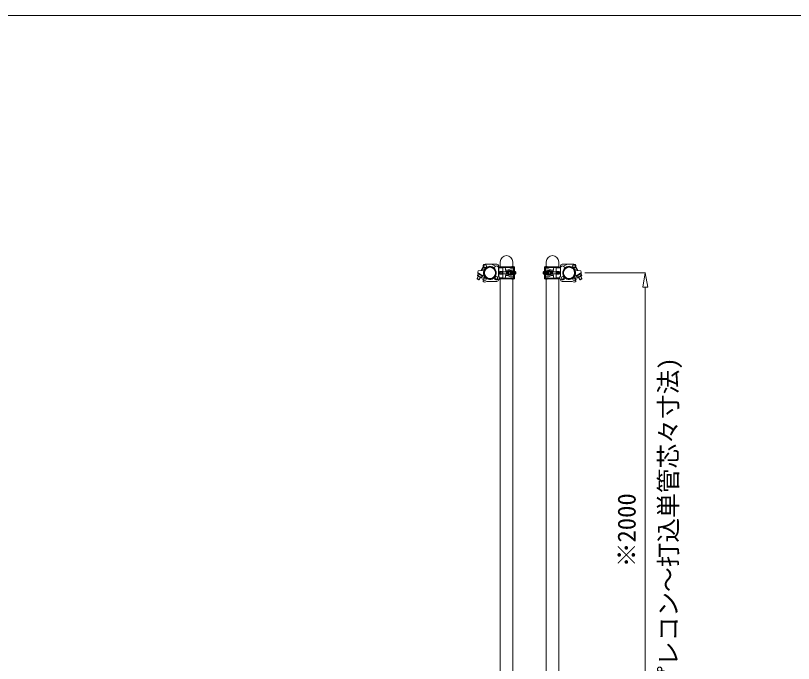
# Model space of a CAD drawing. Units: millimetres, scale not verified. Extents: x -10062 to 10062, y -16938 to 16938.
# Drawn here: x -810 to 2213, y -5580 to -3062 of the extents above; entities that cross this region are included whole.
import ezdxf
from ezdxf.enums import TextEntityAlignment as Align

# ---------------------------------------------------------------- set-up
doc = ezdxf.new("R2010")
doc.units = ezdxf.units.MM
doc.header["$LTSCALE"] = 90
for name, color, linetype, lineweight in [('0-B_図面枠', 134, 'Continuous', 18), ('0-C_寸法', 134, 'Continuous', 18), ('1-0_単管ｸﾗﾝﾌﾟ', 134, 'Continuous', 18)]:
    doc.layers.add(name, color=color, linetype=linetype, lineweight=lineweight)
doc.styles.add('ＭＳ ゴシック', font='')
doc.styles.get('ＭＳ ゴシック').set_extended_font_data('MS Gothic')

msp = doc.modelspace()

# ---------------------------------------------------------------- linework, layer by layer
at = {"layer": '0-B_図面枠'}
msp.add_lwpolyline([(-10062.5, -3062.5), (10062.5, -3062.5), (10062.5, -16937.5), (-10062.5, -16937.5)], close=True, dxfattribs=at)
at = {"layer": '0-C_寸法'}
for p, q in [((1402.48, -4062.5), (1638.5, -4062.5)), ((1628.33, -4117.5), (1637.5, -4062.5)), ((1637.5, -4062.5), (1646.67, -4117.5)), ((1628.33, -4117.5), (1646.67, -4117.5)), ((1637.5, -4117.5), (1637.5, -6007.5))]:
    msp.add_line(p, q, dxfattribs=at)
at = {"layer": '1-0_単管ｸﾗﾝﾌﾟ'}
for p, q in [((1073.88, -4039.51), (1073.88, -4019.5)), ((1122.48, -4019.5), (1122.48, -4037.67)), ((1252.52, -4019.5), (1252.52, -4037.67)), ((1301.12, -4039.51), (1301.12, -4019.5)), ((1007.59, -4039.76), (1000.07, -4053.82)), ((1008.16, -4040.83), (1001.27, -4053.72)), ((1003.1, -4048.16), (1004.63, -4047.21)), ((1003.83, -4046.79), (1012.65, -4051.5)), ((1010.6, -4053.22), (1015.21, -4044.6)), ((1010.76, -4055.04), (1016.41, -4044.47)), ((1060.68, -4028.61), (1014.93, -4028.61)), ((1055.57, -4036.77), (1040.41, -4028.67)), ((1067.16, -4074.81), (1067.16, -4040.46)), ((1067.68, -4075.46), (1067.68, -4035.61)), ((1067.78, -4043.5), (1083.68, -4043.5)), ((1072.67, -4039.51), (1128.68, -4039.51)), ((1072.67, -4042), (1128.68, -4042)), ((1083.68, -4043.5), (1083.68, -4081.5)), ((1084.68, -4042), (1084.68, -4039.51)), ((1092.68, -4042), (1092.68, -4039.51)), ((1095.56, -4052), (1092.68, -4042)), ((1113.68, -4046.93), (1101.56, -4052)), ((1113.68, -4046.93), (1124.68, -4046.93)), ((1125.66, -4044.01), (1128.68, -4044.01)), ((1125.67, -4039.51), (1125.67, -4057.51)), ((1125.67, -4043), (1128.68, -4043)), ((1128.68, -4039.51), (1128.68, -4057.51)), ((1302.32, -4039.51), (1246.32, -4039.51)), ((1246.32, -4039.51), (1246.32, -4057.51)), ((1302.32, -4042), (1246.32, -4042)), ((1249.33, -4043), (1246.32, -4043)), ((1249.34, -4044.01), (1246.32, -4044.01)), ((1249.33, -4039.51), (1249.33, -4057.51)), ((1261.32, -4046.93), (1250.33, -4046.93)), ((1261.32, -4046.93), (1273.44, -4052)), ((1279.44, -4052), (1282.32, -4042)), ((1282.32, -4042), (1282.32, -4039.51)), ((1290.32, -4042), (1290.32, -4039.51)), ((1307.22, -4043.5), (1291.32, -4043.5)), ((1291.32, -4043.5), (1291.32, -4081.5)), ((1307.32, -4075.46), (1307.32, -4035.61)), ((1307.84, -4074.81), (1307.84, -4040.46)), ((1314.32, -4028.61), (1360.06, -4028.61)), ((1319.44, -4036.77), (1334.58, -4028.67)), ((1364.24, -4055.04), (1358.59, -4044.47)), ((1364.4, -4053.22), (1359.78, -4044.6)), ((1371.16, -4046.79), (1362.35, -4051.5)), ((1366.84, -4040.83), (1373.73, -4053.72)), ((1367.4, -4039.76), (1374.93, -4053.82)), ((1371.9, -4048.16), (1370.37, -4047.21)), ((988.58, -4075.33), (983.9, -4084.07)), ((989.46, -4075.79), (984.07, -4085.87)), ((985.71, -4073.79), (1000.26, -4081.57)), ((988.88, -4064.15), (987.58, -4065.45)), ((988.1, -4066), (989.05, -4064.24)), ((1005.42, -4075.25), (988.1, -4066)), ((988.88, -4064.15), (1012.35, -4076.69)), ((1006.35, -4073.49), (989.05, -4064.24)), ((992.43, -4068.32), (989.08, -4074.57)), ((996.52, -4079.57), (991.12, -4089.64)), ((997.4, -4080.04), (992.71, -4088.79)), ((1001.09, -4072.94), (997.74, -4079.2)), ((1006.35, -4073.49), (1005.42, -4075.25)), ((1009.92, -4052.96), (1011.32, -4053.49)), ((1011.92, -4052.88), (1011.86, -4051.08)), ((1071.67, -4057.61), (1071.67, -4067.4)), ((1072.67, -4057.51), (1083.68, -4057.51)), ((1072.67, -4057.51), (1072.67, -4067.5)), ((1072.67, -4067.5), (1083.68, -4067.5)), ((1076.96, -4058.5), (1106.23, -4058.5)), ((1076.96, -4066.51), (1106.23, -4066.51)), ((1080.67, -4057.51), (1080.67, -4067.5)), ((1095.56, -4073), (1092.68, -4083)), ((1095.56, -4057), (1106.97, -4057)), ((1095.56, -4068), (1106.97, -4068)), ((1099.53, -4057.51), (1106.69, -4057.51)), ((1099.53, -4067.5), (1106.69, -4067.5)), ((1113.68, -4078.07), (1101.56, -4073)), ((1108.17, -4057), (1113.17, -4057)), ((1108.17, -4068), (1113.17, -4068)), ((1110.44, -4053.5), (1117.7, -4053.5)), ((1110.44, -4071.5), (1117.7, -4071.5)), ((1113.68, -4078.07), (1124.68, -4078.07)), ((1115.78, -4058.5), (1130.69, -4058.5)), ((1115.78, -4066.51), (1130.69, -4066.51)), ((1116.73, -4057.51), (1131.53, -4057.51)), ((1116.73, -4067.5), (1131.53, -4067.5)), ((1120.26, -4054.93), (1124.68, -4054.93)), ((1120.26, -4070.07), (1124.68, -4070.07)), ((1125.67, -4085.51), (1125.67, -4067.5)), ((1128.68, -4067.5), (1128.68, -4085.51)), ((1132.29, -4057.75), (1131.53, -4057.51)), ((1132.29, -4067.25), (1131.53, -4067.5)), ((1242.7, -4057.75), (1243.47, -4057.51)), ((1242.7, -4067.25), (1243.47, -4067.5)), ((1258.27, -4057.51), (1243.47, -4057.51)), ((1258.27, -4067.5), (1243.47, -4067.5)), ((1259.21, -4058.5), (1244.31, -4058.5)), ((1259.21, -4066.51), (1244.31, -4066.51)), ((1246.32, -4067.5), (1246.32, -4085.51)), ((1249.33, -4085.51), (1249.33, -4067.5)), ((1254.73, -4054.93), (1250.33, -4054.93)), ((1254.73, -4070.07), (1250.33, -4070.07)), ((1261.32, -4078.07), (1250.33, -4078.07)), ((1264.56, -4053.5), (1257.3, -4053.5)), ((1264.56, -4071.5), (1257.3, -4071.5)), ((1261.32, -4078.07), (1273.44, -4073)), ((1266.83, -4057), (1261.83, -4057)), ((1266.83, -4068), (1261.83, -4068)), ((1279.44, -4057), (1268.02, -4057)), ((1279.44, -4068), (1268.02, -4068)), ((1275.47, -4057.51), (1268.31, -4057.51)), ((1275.47, -4067.5), (1268.31, -4067.5)), ((1298.04, -4058.5), (1268.78, -4058.5)), ((1298.04, -4066.51), (1268.78, -4066.51)), ((1279.44, -4073), (1282.32, -4083)), ((1302.32, -4057.51), (1291.32, -4057.51)), ((1302.32, -4067.5), (1291.32, -4067.5)), ((1294.33, -4057.51), (1294.33, -4067.5)), ((1302.32, -4057.51), (1302.32, -4067.5)), ((1303.33, -4057.61), (1303.33, -4067.4)), ((1386.12, -4064.15), (1362.65, -4076.69)), ((1363.08, -4052.88), (1363.14, -4051.08)), ((1365.08, -4052.96), (1363.68, -4053.49)), ((1368.65, -4073.49), (1385.95, -4064.24)), ((1368.65, -4073.49), (1369.58, -4075.25)), ((1386.9, -4066), (1369.58, -4075.25)), ((1373.91, -4072.94), (1377.26, -4079.2)), ((1389.29, -4073.79), (1374.74, -4081.57)), ((1377.6, -4080.04), (1382.28, -4088.79)), ((1378.48, -4079.57), (1383.88, -4089.64)), ((1382.57, -4068.32), (1385.92, -4074.57)), ((1385.54, -4075.79), (1390.93, -4085.87)), ((1386.9, -4066), (1385.95, -4064.24)), ((1386.12, -4064.15), (1387.42, -4065.45)), ((1386.42, -4075.33), (1391.1, -4084.07)), ((992.71, -4088.79), (983.9, -4084.07)), ((991.12, -4089.64), (992.71, -4088.79)), ((1006.59, -4095.22), (1008.71, -4093.1)), ((1060.68, -4095.77), (1021.58, -4095.77)), ((1066.6, -4089.81), (1064.48, -4087.68)), ((1069.83, -4081.5), (1083.68, -4081.5)), ((1072.67, -4083), (1128.68, -4083)), ((1072.67, -4085.51), (1128.68, -4085.51)), ((1073.88, -6008), (1073.88, -4085.51)), ((1083.68, -4081.5), (1082.1, -4083)), ((1084.68, -4085.51), (1084.68, -4083)), ((1092.68, -4085.51), (1092.68, -4083)), ((1122.48, -4087.33), (1122.48, -6008)), ((1125.66, -4081), (1128.68, -4081)), ((1125.67, -4082), (1128.68, -4082)), ((1249.34, -4081), (1246.32, -4081)), ((1249.33, -4082), (1246.32, -4082)), ((1302.32, -4083), (1246.32, -4083)), ((1302.32, -4085.51), (1246.32, -4085.51)), ((1282.32, -4085.51), (1282.32, -4083)), ((1290.32, -4085.51), (1290.32, -4083)), ((1305.17, -4081.5), (1291.32, -4081.5)), ((1291.32, -4081.5), (1292.9, -4083)), ((1301.12, -6036.5), (1301.12, -4085.51)), ((1308.39, -4089.81), (1310.52, -4087.68)), ((1314.32, -4095.77), (1353.42, -4095.77)), ((1368.41, -4095.22), (1366.29, -4093.1)), ((1382.28, -4088.79), (1391.1, -4084.07)), ((1383.88, -4089.64), (1382.28, -4088.79))]:
    msp.add_line(p, q, dxfattribs=at)
for points in [[(1092.68, -4042), (1095.56, -4057), (1095.56, -4052), (1101.56, -4052)], [(1282.32, -4042), (1279.44, -4057), (1279.44, -4052), (1273.44, -4052)], [(988.1, -4066), (984.75, -4072.26), (985.71, -4073.79)], [(986.47, -4060.25), (988.46, -4054.84), (1009.92, -4052.96)], [(1005.42, -4075.25), (1002.07, -4081.52), (1000.26, -4081.57)], [(1092.68, -4083), (1095.56, -4068), (1095.56, -4073), (1101.56, -4073)], [(1282.32, -4083), (1279.44, -4068), (1279.44, -4073), (1273.44, -4073)], [(1388.53, -4060.25), (1386.54, -4054.84), (1365.08, -4052.96)], [(1369.58, -4075.25), (1372.93, -4081.52), (1374.74, -4081.57)], [(1386.9, -4066), (1390.24, -4072.26), (1389.29, -4073.79)], [(991.12, -4089.64), (984.07, -4085.87), (983.9, -4084.07)], [(1252.52, -4087.33), (1252.52, -6038.49), (1288.31, -6038.49)], [(1383.88, -4089.64), (1390.93, -4085.87), (1391.1, -4084.07)]]:
    msp.add_lwpolyline(points, dxfattribs=at)
for centre, radius in [((1014.96, -4036.61), 5), ((1033.89, -4062.5), 21.8), ((1341.11, -4062.5), 21.8), ((1360.04, -4036.61), 5), ((1058.84, -4082.01), 5), ((1316.16, -4082.01), 5), ((1014.38, -4087.46), 5), ((1360.62, -4087.46), 5)]:
    msp.add_circle(centre, radius, dxfattribs=at)
for centre, radius, start, end in [((1098.18, -4019.5), 24.3, 0, 180), ((1276.82, -4019.5), 24.3, 0, 180), ((1014.96, -4036.61), 8, 89.555, 294.53), ((1033.89, -4062.5), 24.3, 158.23, 141.61), ((1033.89, -4062.5), 25.8, 46.062, 136.061), ((1059.79, -4043.57), 8, 22.798, 204.53), ((1060.68, -4035.61), 7, 0, 90), ((1072.67, -4044.5), 5, 90, 180), ((1072.67, -4044.5), 2.5, 90, 156.42182), ((1121.11, -4043.76), 6.25, 43.038, 136.962), ((1124.68, -4050.94), 4, 270, 90), ((1250.33, -4050.94), 4, 90, 270), ((1253.89, -4043.76), 6.25, 43.038, 136.962), ((1302.32, -4044.5), 5, 0, 90), ((1302.32, -4044.5), 2.5, 23.57818, 90), ((1314.32, -4035.61), 7, 90, 180), ((1315.21, -4043.57), 8, 335.47, 157.202), ((1341.11, -4062.5), 24.3, 38.39, 21.77), ((1341.11, -4062.5), 25.8, 43.939, 133.938), ((1360.04, -4036.61), 8, 245.47, 90.445), ((988.61, -4070.25), 4.35, 207.478, 276.246), ((991.17, -4061.97), 5, 159.862, 224.13), ((1000.71, -4063.23), 16.25, 224.274, 259.45), ((1001.59, -4077.2), 4.35, 207.478, 276.246), ((1014.38, -4087.46), 8, 71.788, 224.862), ((1033.89, -4062.5), 25.8, 158.301, 221.08), ((1033.89, -4062.5), 25.8, 221.076, 311.075), ((1058.84, -4082.01), 8, 161.788, 314.862), ((1058.84, -4082.01), 11, 314.862, 40.876), ((1072.67, -4062.5), 5, 90, 270), ((1081.43, -4062.5), 6, 138.19, 221.81), ((1081.43, -4062.5), 6, 123.557, 123.564), ((1081.43, -4062.5), 6, 236.443, 236.462), ((1104.43, -4062.5), 7, 134.415, 225.585), ((1106.43, -4062.5), 7, 134.415, 225.585), ((1108.43, -4062.5), 7, 134.415, 225.585), ((1101.56, -4057), 5, 0, 90), ((1101.56, -4068), 5, 270, 0), ((1110.43, -4062.5), 7, 134.415, 225.585), ((1116.04, -4062.5), 10.6, 121.891, 238.109), ((1116.04, -4062.5), 9.6, 110.364, 249.636), ((1121.04, -4062.5), 9.6, 110.364, 249.636), ((1121.04, -4062.5), 6.6, 130.749, 229.251), ((1122.44, -4062.5), 7, 134.415, 225.585), ((1124.43, -4062.5), 7, 134.415, 225.585), ((1114.35, -4062.5), 9.6, 31.388, 69.636), ((1114.35, -4062.5), 9.6, 290.364, 328.612), ((1126.43, -4062.5), 7, 134.415, 225.585), ((1128.43, -4062.5), 7, 134.415, 225.585), ((1130.44, -4062.5), 7, 134.415, 225.585), ((1124.68, -4074.07), 4, 270, 90), ((1132.43, -4062.5), 7, 134.415, 225.585), ((1134.43, -4062.5), 7, 134.415, 225.585), ((1136.43, -4062.5), 7, 134.415, 225.585), ((1137.43, -4062.5), 7, 137.22, 222.78), ((1128.64, -4062.5), 6, 307.592, 52.408), ((1246.37, -4062.5), 6, 127.592, 232.408), ((1237.57, -4062.5), 7, 317.22, 42.78), ((1238.57, -4062.5), 7, 314.415, 45.585), ((1240.57, -4062.5), 7, 314.415, 45.585), ((1250.33, -4074.07), 4, 90, 270), ((1242.57, -4062.5), 7, 314.415, 45.585), ((1244.57, -4062.5), 7, 314.415, 45.585), ((1246.57, -4062.5), 7, 314.415, 45.585), ((1260.64, -4062.5), 9.6, 110.364, 148.612), ((1260.64, -4062.5), 9.6, 211.388, 249.636), ((1248.57, -4062.5), 7, 314.415, 45.585), ((1250.57, -4062.5), 7, 314.415, 45.585), ((1253.96, -4062.5), 9.6, 290.364, 69.636), ((1252.57, -4062.5), 7, 314.415, 45.585), ((1253.96, -4062.5), 6.6, 310.749, 49.251), ((1258.96, -4062.5), 9.6, 290.364, 69.636), ((1258.96, -4062.5), 10.6, 301.891, 58.109), ((1273.44, -4057), 5, 90, 180), ((1273.44, -4068), 5, 180, 270), ((1264.57, -4062.5), 7, 314.415, 45.585), ((1266.57, -4062.5), 7, 314.415, 45.585), ((1268.57, -4062.5), 7, 314.415, 45.585), ((1270.57, -4062.5), 7, 314.415, 45.585), ((1293.57, -4062.5), 6, 56.436, 56.443), ((1293.57, -4062.5), 6, 303.538, 303.557), ((1293.57, -4062.5), 6, 318.19, 41.81), ((1302.32, -4062.5), 5, 270, 90), ((1316.16, -4082.01), 11, 139.124, 225.138), ((1316.16, -4082.01), 8, 225.138, 18.212), ((1341.11, -4062.5), 25.8, 228.925, 318.924), ((1360.62, -4087.46), 8, 315.138, 108.212), ((1341.11, -4062.5), 25.8, 318.92, 21.699), ((1373.41, -4077.2), 4.35, 263.754, 332.522), ((1374.29, -4063.23), 16.25, 280.55, 315.726), ((1386.39, -4070.25), 4.35, 263.754, 332.522), ((1383.83, -4061.97), 5, 315.87, 20.138), ((1014.38, -4087.46), 11, 224.862, 310.876), ((1060.68, -4088.77), 7, 270, 0), ((1072.67, -4080.5), 5, 231.65819, 270), ((1072.67, -4080.5), 2.5, 203.57818, 270), ((1121.11, -4081.24), 6.25, 223.038, 316.962), ((1253.89, -4081.24), 6.25, 223.038, 316.962), ((1302.32, -4080.5), 2.5, 270, 336.42182), ((1302.32, -4080.5), 5, 270, 308.34181), ((1314.32, -4088.77), 7, 180, 270), ((1360.62, -4087.46), 11, 229.124, 315.138)]:
    msp.add_arc(centre, radius, start, end, dxfattribs=at)

# ---------------------------------------------------------------- texts
at = {"layer": '0-C_寸法', "style": 'ＭＳ ゴシック'}
for s, p in [('(プレコン～打込単管芯々寸法)', (1783.1, -5734.5)), ('※2000', (1621.21, -5206.5))]:
    msp.add_text(s, height=70.38, rotation=90, dxfattribs=at).set_placement(p, align=Align.BOTTOM_LEFT)

doc.saveas('drawing.dxf')
